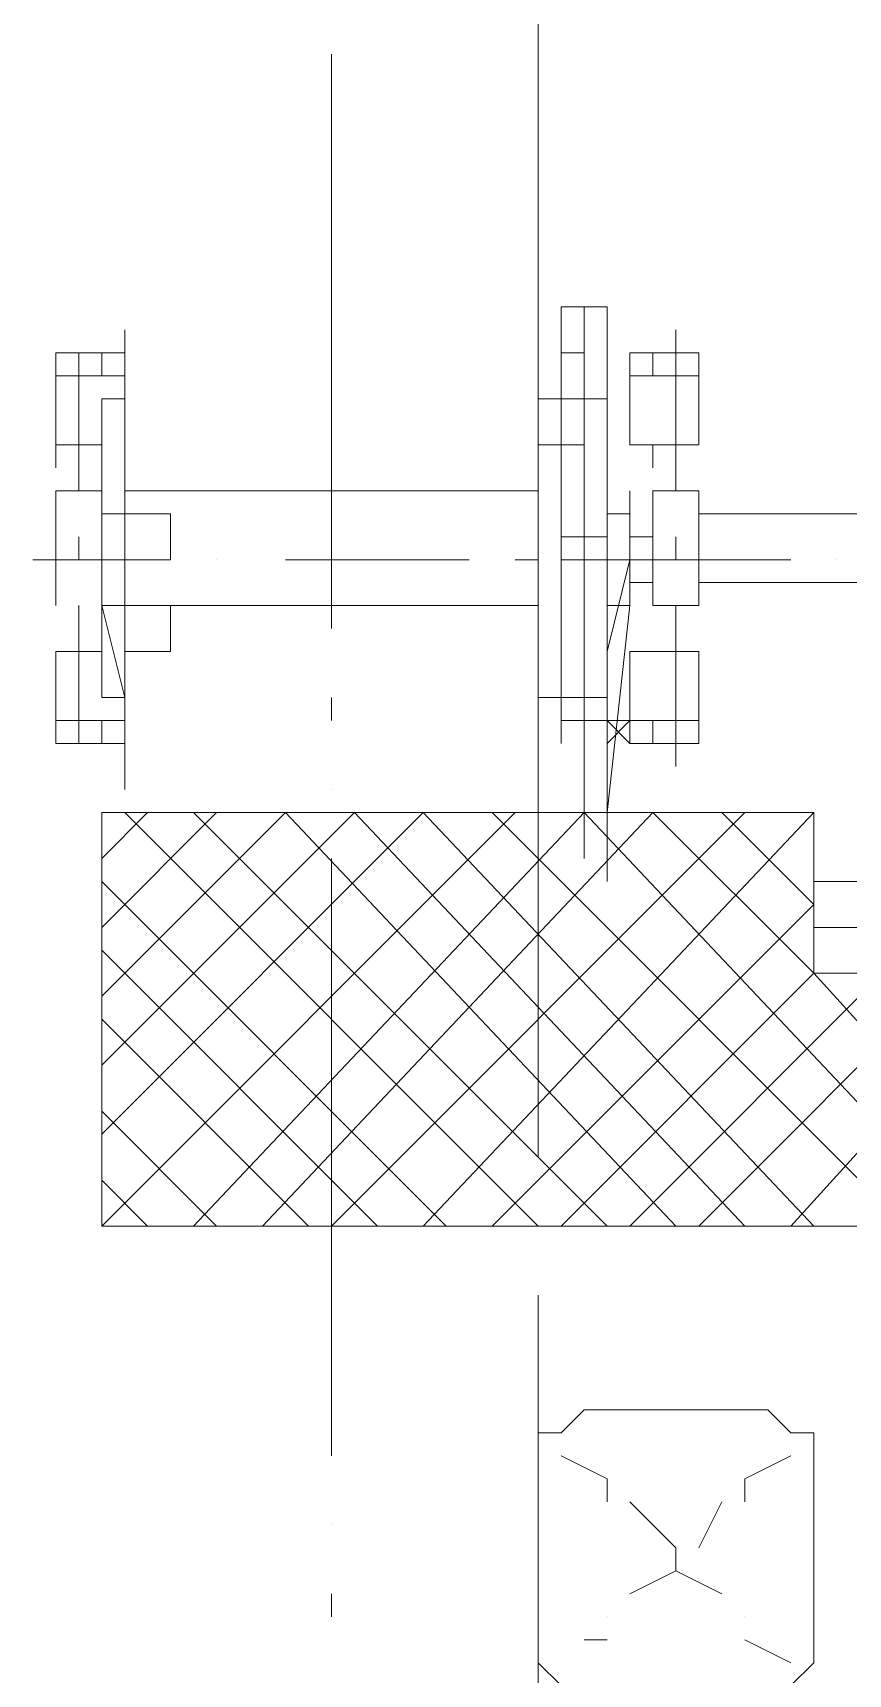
# Model space of a CAD drawing. Header units: millimetres. Extents: x -1005 to 291095, y -4225 to 50669.
# Drawn here: x 67044 to 69489, y 15577 to 20497 of the extents above; entities that cross this region are included whole.
import ezdxf

# ---------------------------------------------------------------- set-up
doc = ezdxf.new("R2010")
doc.units = ezdxf.units.MM
doc.layers.add('PDF_Geomertry', color=7, linetype='Continuous')

msp = doc.modelspace()

# ---------------------------------------------------------------- linework, layer by layer
at = {"layer": 'PDF_Geomertry', "lineweight": 5}
for points in [[(68559.2, 19192.9), (68559.2, 20914.8)], [(67939.3, 20432.7), (67939.3, 18710.8)], [(68628.1, 19675.1), (68628.1, 19675.1), (68628.1, 19537.3), (68628.1, 19468.5), (68628.1, 19537.3), (68628.1, 19537.3)], [(68628.1, 19606.2), (68628.1, 19675.1), (68628.1, 19675.1)], [(68628.1, 19675.1), (68628.1, 19399.6), (68628.1, 19675.1), (68697, 19675.1), (68697, 19606.2), (68697, 19675.1), (68697, 19537.3), (68628.1, 19537.3), (68628.1, 19537.3)], [(68697, 19055.2), (68697, 19675.1), (68697, 19537.3), (68697, 19537.3)], [(68697, 19675.1), (68765.8, 19675.1), (68765.8, 19606.2), (68765.8, 19606.2)], [(68697, 19537.3), (68697, 19675.1), (68697, 19606.2), (68697, 19675.1), (68697, 19606.2), (68697, 19675.1), (68697, 19675.1)], [(68697, 19606.2), (68697, 19675.1), (68697, 19675.1)], [(68765.8, 19606.2), (68765.8, 19675.1), (68765.8, 19399.6), (68765.8, 18986.3), (68765.8, 19399.6), (68765.8, 18504.2), (68765.8, 18504.2)], [(67319.4, 18435.3), (67112.8, 18435.3), (67250.6, 18435.3), (67250.6, 18366.4), (67112.8, 18366.4), (67319.4, 18366.4), (67319.4, 18642), (67319.4, 19606.2), (67319.4, 18228.7), (67319.4, 18228.7)], [(68972.4, 19606.2), (68972.4, 19124.1), (68972.4, 19468.5), (68972.4, 19468.5)], [(67319.4, 19261.8), (67319.4, 19537.3), (67112.8, 19537.3), (67250.6, 19537.3), (67250.6, 19468.5), (67112.8, 19468.5), (67112.8, 19537.3), (67112.8, 19261.8), (67112.8, 19261.8)], [(67181.7, 19124.1), (67181.7, 19468.5), (67181.7, 19124.1), (67181.7, 19537.3)], [(68628.1, 19537.3), (68628.1, 19537.3), (68628.1, 19468.5)], [(68697, 19537.3), (68697, 19399.6), (68628.1, 19399.6), (68628.1, 19399.6)], [(68765.8, 19537.3), (68765.8, 19537.3), (68765.8, 19468.5)], [(68765.8, 19537.3), (68765.8, 19537.3), (68765.8, 19468.5)], [(68765.8, 19537.3), (68765.8, 19537.3), (68765.8, 19468.5)], [(68765.8, 19468.5), (68765.8, 19537.3)], [(68834.7, 19468.5), (69041.3, 19468.5), (69041.3, 19537.3), (68903.6, 19537.3), (68903.6, 19468.5), (69041.3, 19468.5)], [(69041.3, 19261.8), (69041.3, 19261.8), (69041.3, 19537.3), (68834.7, 19537.3), (68834.7, 19261.8)], [(67319.4, 19468.5), (67112.8, 19468.5)], [(67181.7, 19468.5), (67181.7, 19468.5)], [(68972.4, 19468.5), (68972.4, 19124.1)], [(67250.6, 18986.3), (67250.6, 19055.2), (67250.6, 18986.3), (67250.6, 19055.2), (67250.6, 19399.6), (67319.4, 19399.6)], [(68559.2, 19399.6), (68628.1, 19399.6), (68628.1, 19399.6)], [(68697, 19330.7), (68697, 19399.6), (68765.8, 19399.6), (68765.8, 19330.7), (68765.8, 19399.6), (68697, 19399.6), (68697, 19399.6)], [(67319.4, 19330.7), (67319.4, 19055.2), (67319.4, 19055.2)], [(67112.8, 19261.8), (67112.8, 19192.9)], [(69316.8, 18917.5), (68697, 18917.5), (68697, 18848.6), (68697, 18917.5), (68765.8, 18917.5), (68628.1, 18917.5), (68697, 18917.5), (68628.1, 18917.5), (68628.1, 18986.3), (68697, 18986.3), (68697, 19261.8), (68697, 18986.3)], [(68903.6, 19261.8), (68972.4, 19261.8), (68834.7, 19261.8), (68903.6, 19261.8), (68903.6, 19192.9)], [(67112.8, 18779.7), (67112.8, 19124.1), (67250.6, 19124.1), (67250.6, 18779.7), (67250.6, 19055.2), (67250.6, 19055.2)], [(68559.2, 19124.1), (68559.2, 19124.1), (67388.3, 19124.1), (67319.4, 19124.1)], [(68903.6, 18779.7), (68903.6, 19124.1), (69041.3, 19124.1), (69041.3, 18779.7), (68903.6, 18779.7), (68903.6, 18848.6), (68903.6, 19055.2), (68903.6, 19055.2)], [(67112.8, 19055.2), (67112.8, 19055.2), (67112.8, 18986.3), (67112.8, 19055.2), (67112.8, 18848.6)], [(67319.4, 19055.2), (67319.4, 19055.2), (67319.4, 19055.2), (67250.6, 19055.2), (67250.6, 19055.2)], [(67319.4, 19055.2), (67319.4, 18779.7)], [(68765.8, 19055.2), (68765.8, 19055.2), (68834.7, 19055.2), (68834.7, 19055.2)], [(68765.8, 18779.7), (68765.8, 18779.7), (68765.8, 19055.2)], [(68834.7, 19055.2), (68834.7, 18779.7), (68765.8, 18159.8), (68765.8, 18779.7)], [(68765.8, 19055.2), (68765.8, 19055.2)], [(68903.6, 18848.6), (68903.6, 19055.2)], [(69592.3, 18848.6), (69041.3, 18848.6), (69041.3, 19055.2), (69592.3, 19055.2)], [(67181.7, 18917.5), (67181.7, 18986.3)], [(68765.8, 18917.5), (68765.8, 18504.2), (68765.8, 18917.5), (68765.8, 18986.3), (68697, 18986.3), (68697, 18986.3)], [(68903.6, 18986.3), (68834.7, 18986.3), (68834.7, 18917.5), (68903.6, 18917.5), (68903.6, 18986.3), (68834.7, 18986.3)], [(68972.4, 18917.5), (68972.4, 18986.3)], [(67043.9, 18917.5), (67457.2, 18917.5)], [(67594.9, 18917.5), (67594.9, 18917.5)], [(67801.6, 18917.5), (68352.6, 18917.5)], [(68490.3, 18917.5), (68559.2, 18917.5)], [(68628.1, 18917.5), (68628.1, 18917.5), (68628.1, 18848.6)], [(68834.7, 18917.5), (68834.7, 18917.5), (68765.8, 18642)], [(69454.6, 18917.5), (69454.6, 18917.5)], [(68834.7, 18848.6), (68903.6, 18848.6), (68903.6, 18848.6)], [(67181.7, 18366.4), (67181.7, 18779.7), (67181.7, 18435.3), (67181.7, 18779.7)], [(67319.4, 18779.7), (67319.4, 18779.7), (67319.4, 18779.7), (67250.6, 18779.7), (67250.6, 18779.7)], [(68559.2, 17126.7), (68559.2, 18779.7), (67388.3, 18779.7), (67319.4, 18779.7), (67319.4, 18779.7)], [(67319.4, 18573.1), (67319.4, 18779.7), (67319.4, 18779.7)], [(68559.2, 18779.7), (68559.2, 18779.7)], [(68765.8, 18779.7), (68765.8, 18779.7), (68834.7, 18779.7), (68834.7, 18779.7)], [(68972.4, 18297.6), (68972.4, 18779.7), (68972.4, 18435.3), (68972.4, 18779.7)], [(68697, 18710.8), (68697, 18022.1), (68697, 18091), (68697, 18091)], [(67112.8, 18366.4), (67112.8, 18642), (67112.8, 18642)], [(67112.8, 18642), (67112.8, 18642)], [(67319.4, 18642), (67319.4, 18228.7), (67319.4, 18228.7)], [(68765.8, 18366.4), (68834.7, 18435.3), (68765.8, 18435.3), (68834.7, 18366.4), (68834.7, 18642), (68972.4, 18642), (68903.6, 18642)], [(68903.6, 18642), (68903.6, 18642), (68834.7, 18642)], [(69041.3, 18435.3), (69041.3, 18366.4), (69041.3, 18642), (68972.4, 18642), (68972.4, 18642), (68972.4, 18642)], [(67939.3, 18504.2), (67939.3, 18435.3)], [(68628.1, 18435.3), (68628.1, 18435.3), (68628.1, 18504.2), (68559.2, 18504.2)], [(68628.1, 18435.3), (68628.1, 18504.2), (68628.1, 18435.3), (68628.1, 18504.2), (68697, 18504.2), (68697, 18435.3), (68697, 18366.4), (68697, 18435.3), (68628.1, 18435.3), (68628.1, 18366.4)], [(68765.8, 18504.2), (68765.8, 18504.2), (68697, 18504.2), (68697, 18504.2)], [(68697, 18504.2), (68697, 18435.3)], [(67112.8, 18366.4), (67112.8, 18435.3)], [(67181.7, 18435.3), (67181.7, 18435.3)], [(68765.8, 18435.3), (68765.8, 18435.3), (68834.7, 18435.3)], [(68834.7, 18435.3), (69041.3, 18435.3), (68903.6, 18435.3), (68903.6, 18366.4), (69041.3, 18366.4), (68834.7, 18366.4)], [(68972.4, 18435.3), (68972.4, 18435.3)], [(68765.8, 18297.6), (68765.8, 17953.2)], [(67939.3, 18228.7), (67939.3, 18228.7)], [(67250.6, 18022.1), (67388.3, 18159.8)], [(67250.6, 17815.4), (67594.9, 18159.8)], [(67250.6, 17608.8), (67801.6, 18159.8), (68972.4, 16920.1)], [(67250.6, 17402.2), (68008.2, 18159.8), (69179.1, 16920.1)], [(67250.6, 17195.6), (68214.8, 18159.8), (69385.7, 16920.1)], [(67250.6, 16920.1), (68490.3, 18159.8)], [(67319.4, 18159.8), (68559.2, 16920.1)], [(67526.1, 16920.1), (68697, 18159.8), (69867.8, 16920.1)], [(67526.1, 18159.8), (68765.8, 16920.1)], [(67732.7, 16920.1), (68903.6, 18159.8), (69385.7, 17677.7), (68628.1, 16920.1)], [(67939.3, 16920.1), (69179.1, 18159.8)], [(68214.8, 16920.1), (69385.7, 18159.8), (69385.7, 18091)], [(68421.5, 16920.1), (69385.7, 17884.3), (69110.2, 18159.8)], [(68421.5, 18159.8), (69661.2, 16920.1)], [(68765.8, 18091), (68765.8, 18091), (68765.8, 18159.8)], [(68765.8, 18091), (68765.8, 18091), (68765.8, 18022.1), (68765.8, 18091), (68765.8, 18159.8)], [(67939.3, 18022.1), (67939.3, 16231.3)], [(69316.8, 16920.1), (70005.6, 17677.7), (70350, 17677.7), (70350, 18022.1), (70350, 17746.6), (70281.1, 17746.6), (70005.6, 17746.6), (70005.6, 17746.6)], [(69523.5, 17815.4), (69385.7, 17815.4), (69385.7, 17953.2), (69523.5, 17953.2), (69523.5, 18022.1)], [(67250.6, 17953.2), (68283.7, 16920.1)], [(67250.6, 17746.6), (68077.1, 16920.1)], [(68834.7, 16920.1), (69592.3, 17677.7), (70350, 16920.1)], [(69041.3, 16920.1), (69798.9, 17677.7), (70556.6, 16920.1)], [(69385.7, 17677.7), (70074.5, 16920.1)], [(67250.6, 17539.9), (67870.4, 16920.1)], [(67250.6, 17264.4), (67594.9, 16920.1)], [(67250.6, 17057.8), (67388.3, 16920.1)], [(68559.2, 15060.4), (68559.2, 16713.4)], [(68765.8, 16093.6), (68765.8, 16162.4), (68628.1, 16231.3)], [(69179.1, 16093.6), (69179.1, 16162.4), (69316.8, 16231.3)], [(69110.2, 15818.1), (68972.4, 15886.9), (68972.4, 15955.8), (68834.7, 16093.6)], [(69041.3, 15955.8), (69110.2, 16093.6)], [(67939.3, 16024.7), (67939.3, 16024.7)], [(68834.7, 15818.1), (68972.4, 15886.9), (68972.4, 15955.8)], [(67939.3, 15818.1), (67939.3, 15749.2)], [(68765.8, 15749.2), (68765.8, 15749.2)], [(69179.1, 15749.2), (69179.1, 15749.2)], [(68697, 15680.3), (68765.8, 15680.3)], [(69316.8, 15611.4), (69179.1, 15680.3)]]:
    msp.add_lwpolyline(points, dxfattribs=at)
for points in [[(68697, 19675.1), (68697, 19675.1), (68697, 19399.6), (68697, 19261.8)], [(67319.4, 19606.2), (67319.4, 19606.2)], [(68559.2, 19606.2), (68559.2, 19606.2)], [(68559.2, 19606.2), (68559.2, 18228.7)], [(68628.1, 19537.3), (68628.1, 19537.3)], [(68628.1, 19468.5), (68628.1, 19537.3), (68628.1, 19399.6), (68628.1, 19537.3), (68628.1, 19468.5)], [(68697, 19537.3), (68697, 19537.3)], [(68765.8, 19537.3), (68765.8, 19468.5), (68765.8, 19399.6)], [(68628.1, 19468.5), (68628.1, 19399.6)], [(68765.8, 19468.5), (68765.8, 19399.6)], [(68559.2, 19399.6), (68559.2, 19261.8), (68697, 19261.8), (68697, 19399.6), (68559.2, 19399.6)], [(68559.2, 19399.6), (68628.1, 19399.6), (68559.2, 19399.6)], [(68559.2, 19399.6), (68628.1, 19399.6), (68559.2, 19399.6)], [(68559.2, 19399.6), (68628.1, 19399.6), (68559.2, 19399.6)], [(68697, 19399.6), (68697, 19399.6), (68628.1, 19399.6)], [(68628.1, 19399.6), (68628.1, 19399.6)], [(68628.1, 19399.6), (68628.1, 18986.3)], [(68765.8, 19399.6), (68765.8, 19399.6)], [(67112.8, 19261.8), (67181.7, 19261.8)], [(67181.7, 19261.8), (67250.6, 19261.8)], [(67181.7, 19192.9), (67181.7, 19261.8)], [(67250.6, 19192.9), (67250.6, 19261.8)], [(68697, 19261.8), (68697, 19261.8)], [(68697, 19261.8), (68697, 19261.8)], [(68697, 19261.8), (68697, 19261.8)], [(68697, 19261.8), (68697, 19261.8)], [(68972.4, 19192.9), (68972.4, 19261.8), (69041.3, 19261.8), (68972.4, 19261.8)], [(68834.7, 19124.1), (68834.7, 18779.7), (68834.7, 19055.2)], [(67112.8, 18986.3), (67112.8, 19055.2), (67112.8, 18848.6), (67112.8, 19055.2)], [(67250.6, 19055.2), (67319.4, 19055.2), (67250.6, 19055.2)], [(67319.4, 19055.2), (67250.6, 19055.2), (67319.4, 19055.2)], [(67319.4, 19055.2), (67250.6, 19055.2), (67319.4, 19055.2)], [(67319.4, 19055.2), (67250.6, 19055.2), (67319.4, 19055.2)], [(67250.6, 19055.2), (67319.4, 19055.2), (67250.6, 19055.2)], [(67250.6, 18848.6), (67250.6, 19055.2), (67250.6, 18848.6), (67250.6, 18779.7), (67250.6, 18848.6), (67250.6, 18779.7)], [(67319.4, 19055.2), (67319.4, 18917.4), (67457.2, 18917.4), (67457.2, 19055.2), (67319.4, 19055.2)], [(67319.4, 19055.2), (67319.4, 18917.4), (67457.2, 18917.4), (67457.2, 19055.2), (67319.4, 19055.2)], [(67319.4, 19055.2), (67319.4, 18917.4), (67457.2, 18917.4), (67457.2, 19055.2), (67319.4, 19055.2)], [(67319.4, 19055.2), (67319.4, 18917.4), (67457.2, 18917.4), (67457.2, 19055.2), (67319.4, 19055.2)], [(68628.1, 19055.2), (68628.1, 18779.7), (68628.1, 18779.7), (68628.1, 19055.2)], [(68697, 19055.2), (68697, 18779.7), (68697, 18779.7), (68697, 19055.2)], [(68834.7, 19055.2), (68834.7, 19055.2)], [(68628.1, 18986.3), (68628.1, 18986.3)], [(68628.1, 18504.2), (68628.1, 18917.5)], [(68697, 18228.7), (68697, 18917.5)], [(67319.4, 18504.2), (67250.6, 18504.2), (67250.6, 18779.7)], [(67250.6, 18779.7), (67319.4, 18779.7), (67250.6, 18779.7)], [(67319.4, 18779.7), (67250.6, 18779.7), (67319.4, 18779.7)], [(67319.4, 18779.7), (67250.6, 18779.7), (67319.4, 18779.7)], [(67319.4, 18779.7), (67250.6, 18779.7), (67319.4, 18779.7)], [(67250.6, 18779.7), (67319.4, 18779.7), (67250.6, 18779.7)], [(67319.4, 18779.7), (67319.4, 18642), (67457.2, 18642), (67457.2, 18779.7), (67319.4, 18779.7)], [(67319.4, 18779.7), (67319.4, 18642), (67457.2, 18642), (67457.2, 18779.7), (67319.4, 18779.7)], [(67319.4, 18779.7), (67319.4, 18642), (67457.2, 18642), (67457.2, 18779.7), (67319.4, 18779.7)], [(67319.4, 18779.7), (67319.4, 18642), (67457.2, 18642), (67457.2, 18779.7), (67319.4, 18779.7)], [(68765.8, 18710.8), (68765.8, 18779.7)], [(67112.8, 18642), (67181.7, 18642)], [(67181.7, 18642), (67250.6, 18642)], [(67181.7, 18642), (67181.7, 18642)], [(67250.6, 18642), (67250.6, 18642)], [(68628.1, 18504.2), (68628.1, 18504.2)], [(68697, 18435.3), (68697, 18504.2)], [(68628.1, 18435.3), (68628.1, 18435.3)], [(68765.8, 18435.3), (68697, 18435.3), (68765.8, 18435.3)], [(68765.8, 18435.3), (68765.8, 18435.3)], [(68765.8, 18435.3), (68765.8, 18366.4), (68765.8, 18435.3)], [(68765.8, 18435.3), (68765.8, 18435.3)], [(68765.8, 18435.3), (68765.8, 18435.3)], [(68765.8, 18435.3), (68765.8, 18435.3)], [(68559.2, 18228.7), (68559.2, 18228.7)], [(68697, 18228.7), (68697, 18091), (68697, 18228.7)], [(71727.4, 18159.8), (71727.4, 16920.1), (67250.6, 16920.1), (67250.6, 18159.8), (69385.7, 18159.8), (69385.7, 17677.7), (70418.8, 17677.7), (70418.8, 18159.8), (71727.4, 18159.8)], [(68765.8, 18022.1), (68765.8, 17953.2), (68765.8, 18022.1)], [(69247.9, 16369.1), (68697, 16369.1), (68628.1, 16300.2), (68559.2, 16300.2), (68559.2, 16231.3), (68559.2, 15680.3), (68559.2, 15611.4), (68628.1, 15542.6), (68697, 15542.6), (69247.9, 15542.6), (69316.8, 15542.6), (69385.7, 15611.4), (69385.7, 15680.3), (69385.7, 16231.3), (69385.7, 16300.2), (69316.8, 16300.2)]]:
    msp.add_lwpolyline(points, close=True, dxfattribs=at)

doc.saveas('drawing.dxf')
